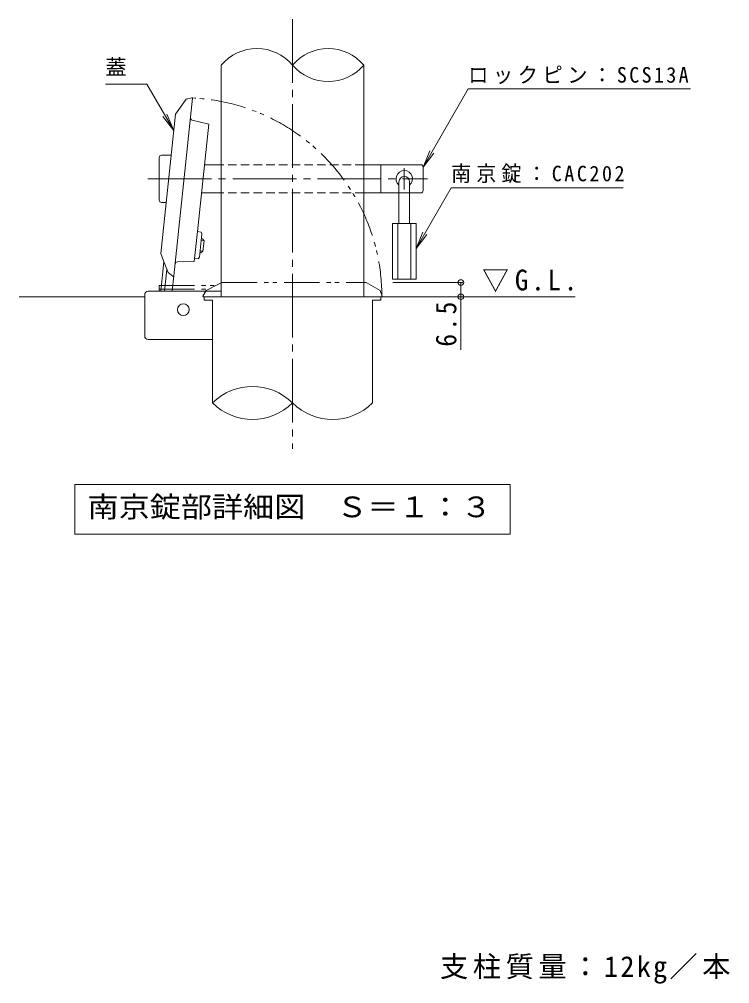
# Model space of a CAD drawing. Units: millimetres on the paper, enlarged 10 times, with parts at other scales. Extents: x -1750 to 1796, y -1370 to 972.
# Drawn here: x 791 to 1796, y -1098 to 266 of the extents above; entities that cross this region are included whole.
import ezdxf
from ezdxf.enums import TextEntityAlignment as Align

# ---------------------------------------------------------------- set-up
doc = ezdxf.new("R2010")
doc.units = ezdxf.units.MM
doc.header["$LTSCALE"] = 10
doc.header["$PDMODE"] = 32
doc.header["$PDSIZE"] = 8
for name, pattern in [('CHAIN1', [8, 5, -1, 1, -1]), ('CHAIN2', [12, 9, -1, 1, -1]), ('DASHED1', [1.8, 1.2, -0.6]), ('DOUBLE_CHAIN1', [8.8, 5, -1, 0.6, -0.6, 0.6, -1])]:
    doc.linetypes.add(name, pattern=pattern)
for name, color, linetype, lineweight in [('C-5', 7, 'Continuous', 9), ('D-0', 4, 'Continuous', 9), ('D-1', 3, 'Continuous', 9), ('D-4', 7, 'Continuous', 9), ('D-5', 7, 'Continuous', 9), ('D-6', 7, 'Continuous', 9), ('D-9', 7, 'Continuous', 9), ('D-A', 2, 'Continuous', 9), ('D-B', 2, 'Continuous', 9), ('D-E', 4, 'Continuous', 9)]:
    doc.layers.add(name, color=color, linetype=linetype, lineweight=lineweight)
doc.styles.add('ＭＳ ゴシック', font='')
doc.styles.get('ＭＳ ゴシック').set_extended_font_data('MS Gothic')

msp = doc.modelspace()

# ---------------------------------------------------------------- linework, layer by layer
at = {"layer": 'D-0', "color": 7, "linetype": 'CHAIN2'}
for p, q in [((1177.63, 265.79), (1177.63, -341.9)), ((973.02, 40.14), (1368.36, 40.14))]:
    msp.add_line(p, q, dxfattribs=at)
at = {"layer": 'D-0'}
for p, q in [((1009.7, -97.21), (1036.11, 154.11)), ((1027.32, 152.67), (1011.95, 131.51)), ((1035.28, 154.83), (1027.32, 152.67)), ((991.25, -65.51), (1011.95, 131.51)), ((1035.79, 123.09), (1059.1, 117.65)), ((991.25, -65.51), (995.19, -75.78)), ((1014.72, -77.41), (1038.64, -76.94)), ((1052.63, -126.53), (1052.63, -131.53)), ((1052.63, -126.53), (1301.87, -126.53)), ((1052.63, -131.53), (1064.29, -131.53)), ((1064.29, -131.53), (1064.29, -276.76)), ((1290.96, -131.53), (1302.63, -131.53)), ((1290.96, -131.53), (1290.96, -276.76)), ((1302.63, -126.53), (1302.63, -131.53)), ((1302.63, -126.53), (1302.63, -131.53))]:
    msp.add_line(p, q, dxfattribs=at)
at = {"layer": 'D-0', "linetype": 'DOUBLE_CHAIN1'}
for p, q in [((1077.61, -106.53), (1071.07, -109.86)), ((1077.61, -106.53), (1281.86, -106.53)), ((1051.27, -126.53), (1303.98, -126.53))]:
    msp.add_line(p, q, dxfattribs=at)
at = {"layer": 'D-0'}
msp.add_lwpolyline([(1059.1, 117.65), (1043.12, -34.32), (1043.1, -34.51)], dxfattribs=at)
at = {"layer": 'D-0', "linetype": 'DOUBLE_CHAIN1'}
for points in [[(1304.61, -125.62), (1301.62, -117.93), (1281.86, -106.53)], [(1071.07, -109.86), (1055.23, -117.93), (1050.65, -125.62)]]:
    msp.add_lwpolyline(points, dxfattribs=at)
at = {"layer": 'D-0'}
for centre, radius, start, end in [((1035.45, 154.18), 0.667, 354, 105.20602), ((1036.55, 126.33), 3.33, 174, 256.87498), ((1014.78, -80.75), 3.33, 91.12502, 174), ((1009.04, -97.14), 0.667, 242.79398, 354), ((1051.27, -125.86), 0.667, 158.79398, 270), ((1120.96, -333.9), 80.48, 45.23975, 134.76025), ((1120.96, -219.62), 80.48, 225.23975, 314.76025), ((1234.29, -219.62), 80.48, 225.23975, 314.76025)]:
    msp.add_arc(centre, radius, start, end, dxfattribs=at)
at = {"layer": 'D-0', "linetype": 'DOUBLE_CHAIN1'}
for centre, radius, start, end in [((1022.64, -126.53), 281.35, 0, 87.23974), ((1303.98, -125.86), 0.667, 270, 21.20602)]:
    msp.add_arc(centre, radius, start, end, dxfattribs=at)
at = {"layer": 'D-1'}
for p, q in [((1076.79, -126.53), (1076.79, 201.06)), ((1278.46, -126.53), (1278.46, 201.06)), ((973.46, -118.86), (1076.79, -118.86)), ((968.46, -182.19), (968.46, -123.86)), ((973.46, -187.19), (1064.29, -187.19))]:
    msp.add_line(p, q, dxfattribs=at)
at = {"layer": 'D-1', "color": 4}
for p, q in [((1043.1, -34.51), (1038.64, -76.94)), ((995.19, -75.78), (1001.57, -92.37)), ((1001.57, -92.37), (1008.73, -97.73))]:
    msp.add_line(p, q, dxfattribs=at)
at = {"layer": 'D-1'}
for centre, radius, start, end in [((1127.21, 158.26), 66.14, 40.32968, 139.67032), ((1228.04, 158.26), 66.14, 40.32968, 139.67032), ((1228.04, 243.86), 66.14, 220.32968, 319.67032), ((973.46, -123.86), 5, 90, 180), ((973.46, -182.19), 5, 180, 270)]:
    msp.add_arc(centre, radius, start, end, dxfattribs=at)
at = {"layer": 'D-4'}
for p, q in [((1418.75, -106.53), (1319.7, -106.53)), ((1415.75, -106.53), (1415.75, -201.76)), ((1418.75, -126.53), (1341.82, -126.53))]:
    msp.add_line(p, q, dxfattribs=at)
for p in [(1415.75, -106.53), (1415.75, -126.53)]:
    msp.add_point(p, dxfattribs=at)
at = {"layer": 'D-5'}
for p, q in [((971.71, 174.02), (912.9, 174.02)), ((1009.53, 108.5), (971.71, 174.02)), ((1362.4, 56.81), (1426.17, 167.27)), ((1426.17, 167.27), (1740.55, 167.27)), ((1009.53, 108.5), (994.32, 128.33)), ((1009.53, 108.5), (999.97, 131.6)), ((1362.4, 56.81), (1371.96, 79.9)), ((1362.4, 56.81), (1377.62, 76.64)), ((1352.4, -58.22), (1401.89, 27.4)), ((1401.89, 27.4), (1645.49, 27.4)), ((1352.4, -58.22), (1361.96, -35.13)), ((1352.4, -58.22), (1367.62, -38.39)), ((869.63, -392.25), (1485.63, -392.25)), ((1485.63, -392.25), (1485.63, -462.25))]:
    msp.add_line(p, q, dxfattribs=at)
msp.add_lwpolyline([(869.63, -392.25), (869.63, -462.25), (1485.63, -462.25)], dxfattribs=at)
at = {"layer": 'D-6'}
for p, q in [((989.06, 10.14), (989.06, 70.14)), ((992.4, 73.47), (1005.85, 73.47)), ((1076.79, 60.14), (1053.05, 60.14)), ((1359.06, 60.14), (1278.46, 60.14)), ((1302.4, 60.14), (1302.4, 20.14)), ((1362.4, 56.81), (1362.4, 23.47)), ((1076.79, 20.14), (1048.85, 20.14)), ((1359.06, 20.14), (1278.46, 20.14)), ((998.85, 6.81), (992.4, 6.81))]:
    msp.add_line(p, q, dxfattribs=at)
at = {"layer": 'D-6', "linetype": 'DASHED1'}
for p, q in [((1278.46, 60.14), (1076.79, 60.14)), ((1278.46, 20.14), (1076.79, 20.14))]:
    msp.add_line(p, q, dxfattribs=at)
at = {"layer": 'D-6', "linetype": 'CHAIN1'}
msp.add_line((1335.73, 55.2), (1335.73, 24.99), dxfattribs=at)
at = {"layer": 'D-6', "color": 2}
for p, q in [((1052.47, -47.39), (1048.5, -46.97)), ((1050.1, -44.46), (1048.78, -44.32)), ((1050.1, -44.46), (1052.47, -47.39)), ((1050.94, -61.98), (1052.47, -47.39)), ((1048.01, -64.35), (1046.68, -64.21)), ((1050.94, -61.98), (1046.96, -61.56)), ((1048.01, -64.35), (1050.94, -61.98)), ((991.34, -118.86), (995.72, -77.15))]:
    msp.add_line(p, q, dxfattribs=at)
at = {"layer": 'D-6', "color": 2, "linetype": 'DOUBLE_CHAIN1'}
for q in [(1069.76, -110.53), (988.93, -118.86)]:
    msp.add_line((988.93, -110.53), q, dxfattribs=at)
at = {"layer": 'D-6', "color": 6, "lineweight": 5}
for p, q in [((968.46, -126.53), (791.03, -126.53)), ((1301.87, -126.53), (1577.64, -126.53))]:
    msp.add_line(p, q, dxfattribs=at)
at = {"layer": 'D-6'}
for centre, radius, start, end in [((992.4, 70.14), 3.33, 90, 180), ((1359.06, 56.81), 3.33, 0, 90), ((1335.73, 40.14), 11.67, 310.00473, 229.99223), ((1359.06, 23.47), 3.33, 270, 0), ((992.4, 10.14), 3.33, 180, 270)]:
    msp.add_arc(centre, radius, start, end, dxfattribs=at)
at = {"layer": 'D-9'}
for p, q in [((996.7, -118.86), (999.93, -88.11)), ((1007.42, -118.86), (1009.7, -97.21))]:
    msp.add_line(p, q, dxfattribs=at)
at = {"layer": 'D-9', "linetype": 'DOUBLE_CHAIN1'}
msp.add_line((988.93, -115.86), (1059.3, -115.86), dxfattribs=at)
at = {"layer": 'D-A'}
for p, q in [((1328.23, 35.97), (1328.23, -23.19)), ((1343.23, 35.97), (1343.23, -23.19)), ((1319.06, -23.19), (1319.06, -101.53)), ((1319.06, -23.19), (1352.4, -23.19)), ((1326.56, -23.19), (1326.56, -101.53)), ((1344.9, -23.19), (1344.9, -101.53)), ((1352.4, -23.19), (1352.4, -101.53)), ((1319.06, -101.53), (1352.4, -101.53))]:
    msp.add_line(p, q, dxfattribs=at)
msp.add_arc((1335.73, 35.97), 7.5, 0, 180, dxfattribs=at)
at = {"layer": 'D-B'}
for p, q in [((1048.3, -35.06), (1043.1, -34.51)), ((1049.47, -37.69), (1045.99, -70.84)), ((1049.47, -37.69), (1048.3, -35.06)), ((1044.29, -73.18), (1039.1, -72.63)), ((1045.99, -70.84), (1044.29, -73.18))]:
    msp.add_line(p, q, dxfattribs=at)
at = {"layer": 'D-E'}
msp.add_circle((1023.13, -144.86), 8.33, dxfattribs=at)

# ---------------------------------------------------------------- texts
at = {"layer": 'C-5', "color": 2, "insert": (1386.25, -1098.11), "char_height": 29.33, "attachment_point": 7, "style": 'ＭＳ ゴシック'}
msp.add_mtext('\\T1.16;支柱質量：12kg／本', dxfattribs=at)
at = {"layer": 'D-4', "color": 2, "insert": (1445.78, -120.19), "char_height": 29.33, "attachment_point": 7, "style": 'ＭＳ ゴシック'}
msp.add_mtext('\\T1.22;\\W0.95;▽G.L.', dxfattribs=at)
at = {"layer": 'D-4', "color": 2, "insert": (1409.84, -197.16), "char_height": 29.33, "attachment_point": 7, "rotation": 90, "style": 'ＭＳ ゴシック'}
msp.add_mtext('\\T1.27;\\W0.9;6.5', dxfattribs=at)
at = {"layer": 'D-5', "style": 'ＭＳ ゴシック'}
msp.add_text('蓋', height=21.99, dxfattribs=at).set_placement((912.9, 180.69), align=Align.BOTTOM_LEFT)
at = {"layer": 'D-5', "color": 2, "style": 'ＭＳ ゴシック', "width": 1.1}
msp.add_text('南京錠部詳細図\u3000Ｓ＝１：３', height=29.33, dxfattribs=at).set_placement((887.63, -447.25), align=Align.BOTTOM_LEFT)
at = {"layer": 'D-5', "char_height": 21.99, "attachment_point": 7, "style": 'ＭＳ ゴシック'}
for s, insert in [('\\T1.23;\\W0.95;ロックピン：SCS13A', (1426.17, 173.93)), ('\\T1.25;\\W0.95;南京錠：CAC202', (1401.89, 34.07))]:
    msp.add_mtext(s, dxfattribs=dict(at, insert=insert))

doc.saveas('drawing.dxf')
